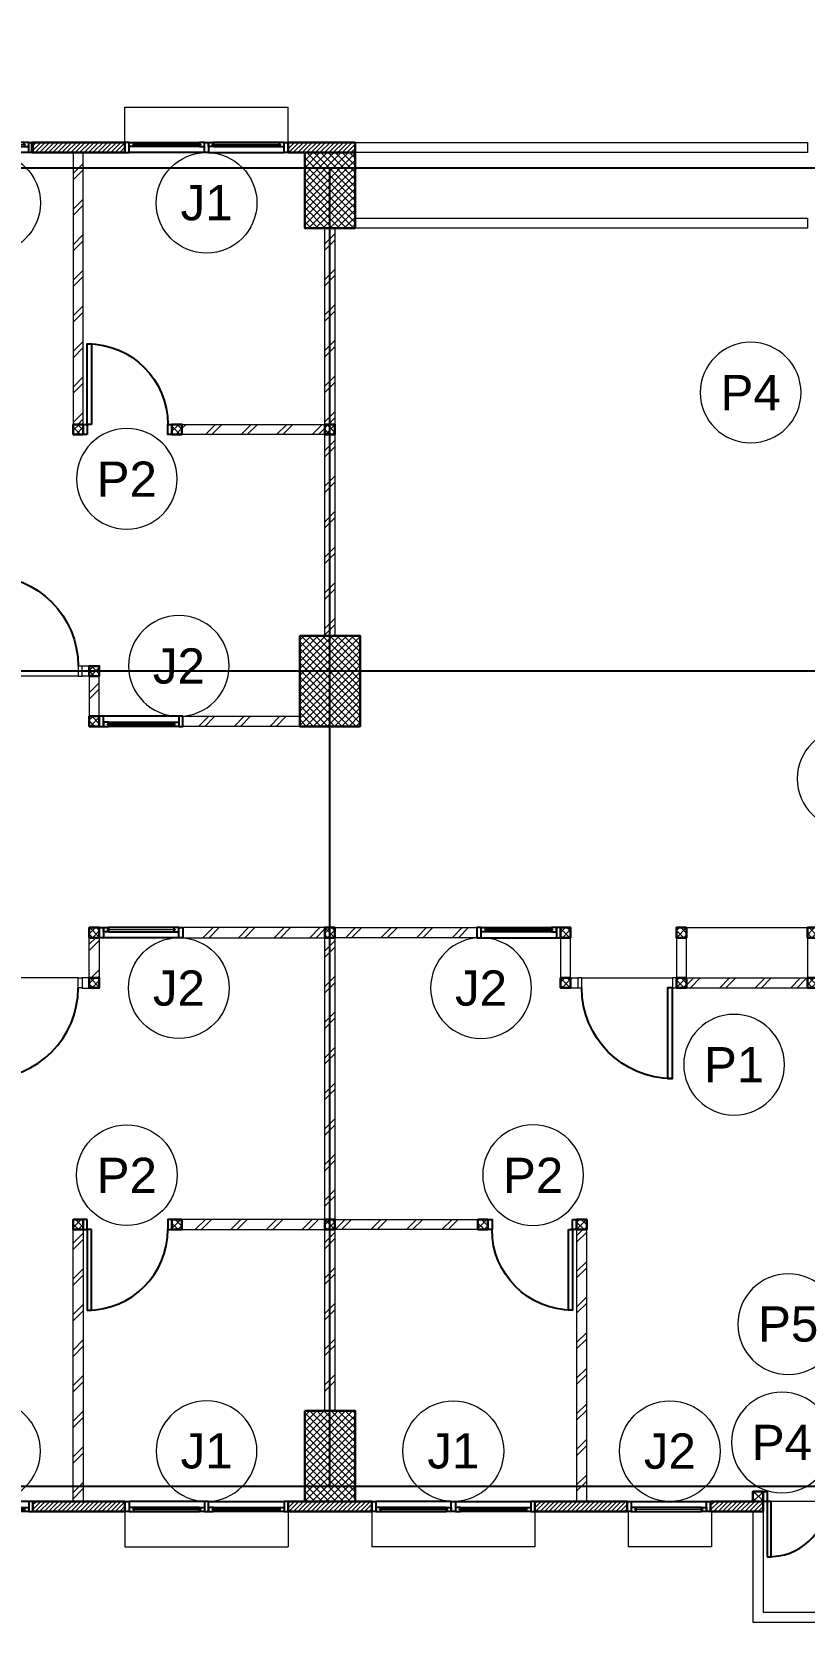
# Model space of a CAD drawing. Header units: millimetres. Extents: x -108 to 351, y -17 to 192.
# Drawn here: x 54.83 to 62.5, y 128.4 to 144.2 of the extents above; entities that cross this region are included whole.
import ezdxf
from ezdxf.enums import TextEntityAlignment as Align

# ---------------------------------------------------------------- set-up
doc = ezdxf.new("R2010")
doc.units = ezdxf.units.MM
for name, color, linetype, lineweight in [('ars', 11, 'Continuous', 0), ('KACA', 151, 'Continuous', 5), ('KOL', 1, 'Continuous', 30), ('KOLOM', 4, 'Continuous', 9), ('lan', 7, 'Continuous', 15), ('NOT', 7, 'Continuous', 20), ('tem', 5, 'Continuous', 20)]:
    doc.layers.add(name, color=color, linetype=linetype, lineweight=lineweight)
doc.layers.add('as', color=1, linetype='Continuous', plot=False)
doc.layers.add('Kusen', color=30, linetype='Continuous')
doc.styles.add('S', font='simplex', dxfattribs={"width": 0.75})
doc.styles.get("Standard").update_dxf_attribs({"font": 'arial.ttf'})
pattern_1 = [(225, (-467.078732, 383.224584), (0.0220970869, -0.0220970869), [])]
pattern_2 = [(45, (18.6, 0.77), (-0.1767767, 0.1767767), []), (45, (18.6625, 0.77), (-0.1767767, 0.1767767), [])]
pattern_3 = [(225, (-467.078732, 382.849584), (0.0220970869, -0.0220970869), [])]
pattern_4 = [(45, (18.6, 0.395), (-0.1767767, 0.1767767), []), (45, (18.6625, 0.395), (-0.1767767, 0.1767767), [])]
pattern_5 = [(45, (18.6, 0.39064), (-0.1767767, 0.1767767), []), (45, (18.6625, 0.39064), (-0.1767767, 0.1767767), [])]
pattern_6 = [(225, (-479.478732, 382.849584), (0.0220970869, -0.0220970869), [])]

# ---------------------------------------------------------------- blocks, each defined once
blk = doc.blocks.new("k3'")
at = {"layer": 'ars'}
h = blk.add_hatch(dxfattribs=at)
h.set_pattern_fill('_USER', color=256, scale=0.05, angle=45, double=1, pattern_type=0)
h.set_pattern_definition([(45, (0, -4.975), (-0.03535534, 0.03535534), []), (135, (0, -4.975), (-0.03535534, -0.03535534), [])])
h.paths.add_polyline_path([(-0.25, -0.375), (0.25, -0.375), (0.25, 0.375), (-0.25, 0.375)])
at = {"layer": 'KOL'}
blk.add_lwpolyline([(-0.25, -0.375), (0.25, -0.375), (0.25, 0.375), (-0.25, 0.375)], close=True, dxfattribs=at)
blk = doc.blocks.new("k1'")
at = {"layer": 'ars'}
h = blk.add_hatch(dxfattribs=at)
h.set_pattern_fill('_USER', color=256, scale=0.05, angle=45, double=1, pattern_type=0)
h.set_pattern_definition([(45, (0, -5), (-0.03535534, 0.03535534), []), (135, (0, -5), (-0.03535534, -0.03535534), [])])
h.paths.add_polyline_path([(-0.3, -0.45), (0.3, -0.45), (0.3, 0.45), (-0.3, 0.45)])
at = {"layer": 'KOL'}
blk.add_lwpolyline([(-0.3, -0.45), (0.3, -0.45), (0.3, 0.45), (-0.3, 0.45)], close=True, dxfattribs=at)
blk = doc.blocks.new("k2'")
at = {"layer": 'ars'}
h = blk.add_hatch(dxfattribs=at)
h.set_pattern_fill('_USER', color=256, scale=0.05, angle=45, double=1, pattern_type=0)
h.set_pattern_definition([(45, (0, -4.95), (-0.03535534, 0.03535534), []), (135, (0, -4.95), (-0.03535534, -0.03535534), [])])
h.paths.add_polyline_path([(-0.25, -0.45), (0.25, -0.45), (0.25, 0.45), (-0.25, 0.45)])
at = {"layer": 'KOL'}
blk.add_lwpolyline([(-0.25, -0.45), (0.25, -0.45), (0.25, 0.45), (-0.25, 0.45)], close=True, dxfattribs=at)
blk = doc.blocks.new('T. J1')
at = {"layer": 'Kusen'}
for p, q in [((-0.019, 0), (-0.769, 0)), ((-0.719, 0.1), (-0.069, 0.1)), ((-0.069, 0.06), (-0.719, 0.06)), ((0.021, 0), (0.771, 0)), ((0.721, 0.1), (0.071, 0.1)), ((0.071, 0.06), (0.721, 0.06))]:
    blk.add_line(p, q, dxfattribs=at)
for points in [[(-0.809, 0), (-0.769, 0), (-0.769, 0.1), (-0.809, 0.1)], [(-0.019, 0), (0.021, 0), (0.021, 0.1), (-0.019, 0.1)], [(0.811, 0), (0.771, 0), (0.771, 0.1), (0.811, 0.1)]]:
    blk.add_lwpolyline(points, close=True, dxfattribs=at)
for points in [[(-0.719, 0.077), (-0.719, 0.06), (-0.769, 0.06), (-0.769, 0.1), (-0.719, 0.1), (-0.719, 0.082), (-0.729, 0.082), (-0.729, 0.077), (-0.719, 0.077)], [(-0.069, 0.077), (-0.069, 0.06), (-0.019, 0.06), (-0.019, 0.1), (-0.069, 0.1), (-0.069, 0.082), (-0.059, 0.082), (-0.059, 0.077), (-0.069, 0.077)], [(0.071, 0.077), (0.071, 0.06), (0.021, 0.06), (0.021, 0.1), (0.071, 0.1), (0.071, 0.082), (0.061, 0.082), (0.061, 0.077), (0.071, 0.077)], [(0.721, 0.077), (0.721, 0.06), (0.771, 0.06), (0.771, 0.1), (0.721, 0.1), (0.721, 0.082), (0.731, 0.082), (0.731, 0.077), (0.721, 0.077)]]:
    blk.add_lwpolyline(points, dxfattribs=at)
at = {"layer": 'Kusen', "color": 141}
for points in [[(-0.729, 0.077), (-0.059, 0.077), (-0.059, 0.082), (-0.729, 0.082)], [(0.731, 0.077), (0.061, 0.077), (0.061, 0.082), (0.731, 0.082)]]:
    blk.add_lwpolyline(points, close=True, dxfattribs=at)
blk = doc.blocks.new('T. J2')
at = {"layer": 'KACA', "color": 141}
blk.add_lwpolyline([(-0.379, 0.077), (0.291, 0.077), (0.291, 0.082), (-0.379, 0.082)], close=True, dxfattribs=at)
at = {"layer": 'Kusen'}
for p, q in [((-0.419, 0), (0.331, 0)), ((-0.369, 0.1), (0.281, 0.1)), ((0.281, 0.06), (-0.369, 0.06))]:
    blk.add_line(p, q, dxfattribs=at)
for points in [[(-0.459, 0), (-0.419, 0), (-0.419, 0.1), (-0.459, 0.1)], [(0.331, 0), (0.371, 0), (0.371, 0.1), (0.331, 0.1)]]:
    blk.add_lwpolyline(points, close=True, dxfattribs=at)
for points in [[(-0.369, 0.077), (-0.369, 0.06), (-0.419, 0.06), (-0.419, 0.1), (-0.369, 0.1), (-0.369, 0.082), (-0.379, 0.082), (-0.379, 0.077), (-0.369, 0.077)], [(0.281, 0.077), (0.281, 0.06), (0.331, 0.06), (0.331, 0.1), (0.281, 0.1), (0.281, 0.082), (0.291, 0.082), (0.291, 0.077), (0.281, 0.077)]]:
    blk.add_lwpolyline(points, dxfattribs=at)
blk = doc.blocks.new('P.80')
at = {"layer": 'Kusen'}
for points in [[(-69.809, -74.837), (-69.769, -74.837), (-69.769, -74.037), (-69.809, -74.037)], [(-70.609, -74.937), (-70.569, -74.937), (-70.569, -74.837), (-70.609, -74.837)], [(-69.769, -74.937), (-69.729, -74.937), (-69.729, -74.837), (-69.769, -74.837)]]:
    blk.add_lwpolyline(points, close=True, dxfattribs=at)
blk.add_arc((-69.769, -74.837), 0.8, 90, 180, dxfattribs=at)
blk = doc.blocks.new('K 10.10')
at = {"layer": 'ars'}
h = blk.add_hatch(dxfattribs=at)
h.set_pattern_fill('_USER', color=256, scale=0.05, angle=45, double=1, pattern_type=0)
h.set_pattern_definition([(45, (0, 0), (-0.035355339, 0.035355339), []), (135, (0, 0), (-0.035355339, -0.035355339), [])])
h.paths.add_polyline_path([(1560.538, 1380.407), (1560.638, 1380.407), (1560.638, 1380.507), (1560.538, 1380.507)])
at = {"layer": 'KOL'}
blk.add_lwpolyline([(1560.538, 1380.407), (1560.638, 1380.407), (1560.638, 1380.507), (1560.538, 1380.507)], close=True, dxfattribs=at)
blk = doc.blocks.new('P-90')
at = {"layer": 'Kusen'}
blk.add_lwpolyline([(374.691, -21.598), (374.741, -21.598), (374.741, -22.498), (374.691, -22.498)], close=True, dxfattribs=at)
at = {"layer": 'Kusen', "lineweight": 9}
for points in [[(373.801, -22.498), (373.841, -22.498), (373.841, -22.598), (373.801, -22.598)], [(374.741, -22.498), (374.781, -22.498), (374.781, -22.598), (374.741, -22.598)]]:
    blk.add_lwpolyline(points, close=True, dxfattribs=at)
at = {"layer": 'Kusen'}
blk.add_arc((374.741, -22.498), 0.9, 90, 180, dxfattribs=at)
blk = doc.blocks.new('P.60')
at = {"layer": 'Kusen'}
for points in [[(1472.835, 997.535), (1472.875, 997.535), (1472.875, 997.435), (1472.835, 997.435)], [(1473.475, 997.535), (1473.515, 997.535), (1473.515, 997.435), (1473.475, 997.435)], [(1472.875, 996.885), (1472.915, 996.885), (1472.915, 997.435), (1472.875, 997.435)]]:
    blk.add_lwpolyline(points, close=True, dxfattribs=at)
blk.add_arc((1472.895, 997.466), 0.581, 268.0266, 356.9943, dxfattribs=at)
blk = doc.blocks.new('BV')
at = {"layer": 'Kusen'}
for points in [[(-0.225, 0.1), (-0.265, 0.1), (-0.265, 0), (-0.225, 0)], [(-0.225, 0.1), (-0.265, 0.1), (-0.265, 0), (-0.225, 0)], [(0.225, 0.1), (-0.225, 0.1), (-0.225, 0), (0.225, 0)], [(0.225, 0.1), (0.265, 0.1), (0.265, 0), (0.225, 0)]]:
    blk.add_lwpolyline(points, close=True, dxfattribs=at)
at = {"layer": 'Kusen', "color": 141}
blk.add_lwpolyline([(0.225, 0.05), (-0.225, 0.05)], dxfattribs=at)
blk = doc.blocks.new('2-typikal-1a')
at = {"layer": 'ars'}
for points in [[(6.15, 0.455), (5.68, 0.455), (5.68, 0.15)], [(6.15, 0.445), (5.69, 0.445), (5.69, 0.15)], [(5.715, 0.445), (5.69, 0.445), (5.69, 0.419), (5.692, 0.419), (5.692, 0.443), (5.715, 0.443), (5.715, 0.445)], [(5.69, 0.419), (6.15, 0.419)], [(5.715, 0.152), (5.715, 0.443)], [(5.715, 0.15), (5.69, 0.15), (5.69, 0.179), (5.692, 0.179), (5.692, 0.152), (5.715, 0.152), (5.715, 0.15)]]:
    blk.add_lwpolyline(points, dxfattribs=at)
for centre, radius in [((5.823, 0.325), 0.075), ((5.823, 0.325), 0.071), ((6.043, 0.325), 0.075), ((6.043, 0.325), 0.071)]:
    blk.add_circle(centre, radius, dxfattribs=at)
at = {"layer": 'KOL'}
for points in [[(2.035, 0.15), (2.95, 0.15), (2.95, 0.25), (2.035, 0.25)], [(3.78, 0.15), (4.3, 0.15), (4.3, 0.25), (3.78, 0.25)]]:
    blk.add_lwpolyline(points, close=True, dxfattribs=at)
at = {"layer": 'lan'}
for p, q in [((4.2, 0.25), (4.2, 1.35)), ((4.2, 1.35), (6.2, 1.35)), ((4.3, 0.25), (4.3, 1.25)), ((4.3, 1.25), (6.15, 1.25)), ((6.15, 1.25), (6.15, 0.15)), ((4.94, 0.15), (4.38, 0.15)), ((5.15, -1.13), (5.15, -1.69)), ((2.5, -5.05), (3.4, -5.05)), ((3.544, -5.55), (4.744, -5.55))]:
    blk.add_line(p, q, dxfattribs=at)
at = {"layer": 'tem', "ltscale": 2}
blk.add_lwpolyline([(2.549, -2.55), (2.449, -2.55), (2.449, 0.15), (2.549, 0.15)], close=True, dxfattribs=at)
at = {"layer": 'tem'}
for points in [[(4.98, 0.05), (5.05, 0.05), (5.05, 0.15), (4.98, 0.15)], [(5.05, -0.95), (5.05, 0.05), (5.15, 0.05), (5.15, -0.95)], [(5.68, 0.05), (5.95, 0.05), (5.95, 0.15), (5.68, 0.15)], [(5.05, -2.55), (5.05, -1.73), (5.15, -1.73), (5.15, -2.55)], [(0.05, -2.65), (1.469, -2.65), (1.469, -2.55), (0.05, -2.55)], [(5.15, -2.65), (6.15, -2.65), (6.15, -2.55), (5.15, -2.55)], [(2.29, -5.45), (2.29, -5.05), (2.39, -5.05), (2.39, -5.45)], [(2.39, -5.05), (2.46, -5.05), (2.46, -4.95), (2.39, -4.95)], [(3.44, -5.45), (3.44, -5.05), (3.54, -5.05), (3.54, -5.45)], [(3.54, -5.05), (4.74, -5.05), (4.74, -4.95), (3.54, -4.95)], [(4.74, -5.45), (4.74, -5.05), (4.84, -5.05), (4.84, -5.45)], [(0.05, -5.55), (1.46, -5.55), (1.46, -5.45), (0.05, -5.45)], [(4.84, -5.55), (6.15, -5.55), (6.15, -5.45), (4.84, -5.45)]]:
    blk.add_lwpolyline(points, close=True, dxfattribs=at)
blk.add_blockref('BV', (5.415, 0.05))
at = {"layer": 'KOLOM', "extrusion": (0, 0, -1), "xscale": -1, "zscale": -1, "rotation": 180}
for p in [(-1564.838, 1380.557), (-1565.688, 1380.557), (-1565.688, 1379.457), (-1562.107, 1377.857), (-1563.087, 1377.857), (-1565.688, 1377.857), (-1562.928, 1375.456), (-1564.078, 1375.456), (-1565.378, 1375.456), (-1562.928, 1374.957), (-1564.078, 1374.957), (-1565.378, 1374.957)]:
    blk.add_blockref('K 10.10', p, dxfattribs=at)
at = {"layer": 'Kusen', "xscale": -1}
for name, p, rotation in [('P.60', (-1468.535, 997.585), 180), ('P.60', (1002.585, 1471.785), 90), ('T. J2', (1.919, -5.45), 180)]:
    blk.add_blockref(name, p, dxfattribs=dict(at, rotation=rotation))
at = {"layer": 'Kusen'}
for name, p in [('T. J1', (1.224, 0.15)), ('T. J2', (3.409, 0.15)), ('P.80', (72.178, 72.287)), ('P-90', (-371.341, 17.547))]:
    blk.add_blockref(name, p, dxfattribs=at)
blk = doc.blocks.new('2-typikal-1')
at = {"layer": 'ars'}
for points in [[(0.05, -0.455), (0.52, -0.455), (0.52, -0.15)], [(0.05, -0.445), (0.51, -0.445), (0.51, -0.15)], [(0.485, -0.15), (0.51, -0.15), (0.51, -0.179), (0.508, -0.179), (0.508, -0.152), (0.485, -0.152), (0.485, -0.15)], [(0.485, -0.152), (0.485, -0.443)], [(0.51, -0.419), (0.05, -0.419)], [(0.485, -0.445), (0.51, -0.445), (0.51, -0.419), (0.508, -0.419), (0.508, -0.443), (0.485, -0.443), (0.485, -0.445)]]:
    blk.add_lwpolyline(points, dxfattribs=at)
for centre, radius in [((0.157, -0.325), 0.075), ((0.157, -0.325), 0.071), ((0.377, -0.325), 0.075), ((0.377, -0.325), 0.071)]:
    blk.add_circle(centre, radius, dxfattribs=at)
at = {"layer": 'KOL'}
for points in [[(2.42, -0.15), (1.9, -0.15), (1.9, -0.25), (2.42, -0.25)], [(4.165, -0.15), (3.25, -0.15), (3.25, -0.25), (4.165, -0.25)]]:
    blk.add_lwpolyline(points, close=True, dxfattribs=at)
at = {"layer": 'lan'}
for p, q in [((2.656, 5.55), (1.456, 5.55)), ((3.7, 5.05), (2.8, 5.05)), ((1.05, 1.13), (1.05, 1.69)), ((0.05, -1.25), (0.05, -0.15)), ((1.26, -0.15), (1.82, -0.15)), ((1.9, -0.25), (1.9, -1.25)), ((2, -0.25), (2, -1.35)), ((1.9, -1.25), (0.05, -1.25)), ((2, -1.35), (0, -1.35))]:
    blk.add_line(p, q, dxfattribs=at)
at = {"layer": 'tem'}
for points in [[(1.36, 5.55), (0.3, 5.55), (0.3, 5.45), (1.36, 5.45)], [(5.9, 5.55), (4.74, 5.55), (4.74, 5.45), (5.9, 5.45)], [(1.46, 5.45), (1.46, 5.05), (1.36, 5.05), (1.36, 5.45)], [(2.76, 5.45), (2.76, 5.05), (2.66, 5.05), (2.66, 5.45)], [(3.91, 5.45), (3.91, 5.05), (3.81, 5.05), (3.81, 5.45)], [(2.66, 5.05), (1.46, 5.05), (1.46, 4.95), (2.66, 4.95)], [(3.81, 5.05), (3.74, 5.05), (3.74, 4.95), (3.81, 4.95)], [(1.05, 2.65), (0.05, 2.65), (0.05, 2.55), (1.05, 2.55)], [(1.15, 2.55), (1.15, 1.73), (1.05, 1.73), (1.05, 2.55)], [(6.15, 2.65), (4.731, 2.65), (4.731, 2.55), (6.15, 2.55)], [(1.15, 0.95), (1.15, -0.05), (1.05, -0.05), (1.05, 0.95)], [(0.52, -0.05), (0.25, -0.05), (0.25, -0.15), (0.52, -0.15)], [(1.22, -0.05), (1.15, -0.05), (1.15, -0.15), (1.22, -0.15)]]:
    blk.add_lwpolyline(points, close=True, dxfattribs=at)
at = {"layer": 'tem', "ltscale": 2}
blk.add_lwpolyline([(3.651, 2.55), (3.751, 2.55), (3.751, -0.15), (3.651, -0.15)], close=True, dxfattribs=at)
at = {"rotation": 180}
blk.add_blockref('BV', (0.785, -0.05), dxfattribs=at)
at = {"layer": 'KOLOM', "extrusion": (0, 0, -1), "xscale": -1, "zscale": -1}
for p in [(1559.178, -1374.957), (1557.878, -1374.957), (1556.728, -1374.957), (1559.178, -1375.456), (1557.878, -1375.456), (1556.728, -1375.456), (1559.488, -1377.857), (1556.887, -1377.857), (1555.907, -1377.857), (1559.488, -1379.457), (1559.488, -1380.557), (1558.638, -1380.557)]:
    blk.add_blockref('K 10.10', p, dxfattribs=at)
at = {"layer": 'Kusen', "xscale": -1}
for name, p in [('T. J2', (4.281, 5.45)), ('P.60', (1474.735, -997.585))]:
    blk.add_blockref(name, p, dxfattribs=at)
at = {"layer": 'Kusen', "rotation": 180}
for name, p in [('P-90', (377.541, -17.547)), ('P.80', (-65.978, -72.287)), ('T. J2', (2.791, -0.15)), ('T. J1', (4.976, -0.15))]:
    blk.add_blockref(name, p, dxfattribs=at)
at = {"layer": 'Kusen', "xscale": -1, "rotation": 270}
blk.add_blockref('P.60', (-996.385, -1471.785), dxfattribs=at)
blk = doc.blocks.new('LANTAI-2')
at = {"layer": 'ars'}
h = blk.add_hatch(dxfattribs=at)
h.set_pattern_fill('ANSI31', color=256, scale=0.25, angle=180, style=0)
h.set_pattern_definition(pattern_1)
h.paths.add_polyline_path([(53.765, 56.15), (52.84, 56.15), (52.84, 56.25), (53.765, 56.25)])
h = blk.add_hatch(dxfattribs=at)
h.set_pattern_fill('ANSI31', color=256, scale=0.25, angle=180, style=0)
h.set_pattern_definition(pattern_1)
h.paths.add_polyline_path([(56.05, 56.15), (55.385, 56.15), (55.385, 56.25), (56.05, 56.25)])
h = blk.add_hatch(dxfattribs=at)
h.set_pattern_fill('TEMBOK', color=256, scale=0.25)
h.set_pattern_definition([(45, (21.09865, 1.87), (-0.1767767, 0.1767767), []), (45, (21.16115, 1.87), (-0.1767767, 0.1767767), [])])
h.paths.add_polyline_path([(53.251, 53.45), (53.351, 53.45), (53.351, 56.15), (53.251, 56.15)])
h = blk.add_hatch(dxfattribs=at)
h.set_pattern_fill('TEMBOK', color=256, scale=0.25)
h.set_pattern_definition(pattern_2)
h.paths.add_polyline_path([(55.75, 53.45), (55.85, 53.45), (55.85, 55.4), (55.75, 55.4)])
h = blk.add_hatch(dxfattribs=at)
h.set_pattern_fill('TEMBOK', color=256, scale=0.25)
h.set_pattern_definition(pattern_2)
h.paths.add_polyline_path([(55.75, 53.35), (54.331, 53.35), (54.331, 53.45), (55.75, 53.45)])
h = blk.add_hatch(dxfattribs=at)
h.set_pattern_fill('TEMBOK', color=256, scale=0.25)
h.set_pattern_definition([(45, (18.6, -0.93), (-0.1767767, 0.1767767), []), (45, (18.6625, -0.93), (-0.1767767, 0.1767767), [])])
h.paths.add_polyline_path([(55.75, 51.35), (55.85, 51.35), (55.85, 53.35), (55.75, 53.35)])
h = blk.add_hatch(dxfattribs=at)
h.set_pattern_fill('TEMBOK', color=256, scale=0.25)
h.set_pattern_definition([(45, (18.59616, 0.76564), (-0.1767767, 0.1767767), []), (45, (18.65866, 0.76564), (-0.1767767, 0.1767767), [])])
h.paths.add_polyline_path([(53.51, 50.55), (53.51, 50.95), (53.41, 50.95), (53.41, 50.55)])
h = blk.add_hatch(dxfattribs=at)
h.set_pattern_fill('TEMBOK', color=256, scale=0.25)
h.set_pattern_definition([(45, (18.6, 0.76564), (-0.1767767, 0.1767767), []), (45, (18.6625, 0.76564), (-0.1767767, 0.1767767), [])])
h.paths.add_polyline_path([(55.55, 50.45), (54.34, 50.45), (54.34, 50.55), (55.55, 50.55)])
h = blk.add_hatch(dxfattribs=at)
h.set_pattern_fill('TEMBOK', color=256, scale=0.25)
h.set_pattern_definition([(45, (18.59616, 0.39064), (-0.1767767, 0.1767767), []), (45, (18.65866, 0.39064), (-0.1767767, 0.1767767), [])])
h.paths.add_polyline_path([(53.51, 48.35), (53.51, 47.95), (53.41, 47.95), (53.41, 48.35)])
h = blk.add_hatch(dxfattribs=at)
h.set_pattern_fill('TEMBOK', color=256, scale=0.25)
h.set_pattern_definition(pattern_5)
h.paths.add_polyline_path([(55.75, 48.45), (54.34, 48.45), (54.34, 48.35), (55.75, 48.35)])
h = blk.add_hatch(dxfattribs=at)
h.set_pattern_fill('TEMBOK', color=256, scale=0.25)
h.set_pattern_definition([(45, (18.6, -1.305), (-0.1767767, 0.1767767), []), (45, (18.6625, -1.305), (-0.1767767, 0.1767767), [])])
h.paths.add_polyline_path([(55.75, 48.35), (55.85, 48.35), (55.85, 45.55), (55.75, 45.55)])
h = blk.add_hatch(dxfattribs=at)
h.set_pattern_fill('TEMBOK', color=256, scale=0.25)
h.set_pattern_definition(pattern_5)
h.paths.add_polyline_path([(55.85, 48.45), (57.26, 48.45), (57.26, 48.35), (55.85, 48.35)])
h = blk.add_hatch(dxfattribs=at)
h.set_pattern_fill('TEMBOK', color=256, scale=0.25)
h.set_pattern_definition([(45, (6.2, 0.39064), (-0.1767767, 0.1767767), []), (45, (6.2625, 0.39064), (-0.1767767, 0.1767767), [])])
h.paths.add_polyline_path([(58.19, 47.95), (58.26, 47.95), (58.26, 47.85), (58.19, 47.85)])
h = blk.add_hatch(dxfattribs=at)
h.set_pattern_fill('TEMBOK', color=256, scale=0.25)
h.set_pattern_definition([(45, (6.19616, 0.39064), (-0.1767767, 0.1767767), []), (45, (6.25866, 0.39064), (-0.1767767, 0.1767767), [])])
h.paths.add_polyline_path([(59.34, 47.95), (60.54, 47.95), (60.54, 47.85), (59.34, 47.85)])
h = blk.add_hatch(dxfattribs=at)
h.set_pattern_fill('TEMBOK', color=256, scale=0.25)
h.set_pattern_definition(pattern_4)
h.paths.add_polyline_path([(55.75, 45.55), (54.331, 45.55), (54.331, 45.45), (55.75, 45.45)])
h = blk.add_hatch(dxfattribs=at)
h.set_pattern_fill('TEMBOK', color=256, scale=0.25)
h.set_pattern_definition([(45, (6.2, 0.395), (-0.1767767, 0.1767767), []), (45, (6.2625, 0.395), (-0.1767767, 0.1767767), [])])
h.paths.add_polyline_path([(55.85, 45.55), (57.269, 45.55), (57.269, 45.45), (55.85, 45.45)])
h = blk.add_hatch(dxfattribs=at)
h.set_pattern_fill('TEMBOK', color=256, scale=0.25)
h.set_pattern_definition([(45, (21.09865, 1.495), (-0.1767767, 0.1767767), []), (45, (21.16115, 1.495), (-0.1767767, 0.1767767), [])])
h.paths.add_polyline_path([(53.251, 45.45), (53.351, 45.45), (53.351, 42.75), (53.251, 42.75)])
h = blk.add_hatch(dxfattribs=at)
h.set_pattern_fill('TEMBOK', color=256, scale=0.25)
h.set_pattern_definition(pattern_4)
h.paths.add_polyline_path([(55.75, 45.45), (55.85, 45.45), (55.85, 43.65), (55.75, 43.65)])
h = blk.add_hatch(dxfattribs=at)
h.set_pattern_fill('TEMBOK', color=256, scale=0.25)
h.set_pattern_definition([(45, (8.69865, 1.495), (-0.1767767, 0.1767767), []), (45, (8.76115, 1.495), (-0.1767767, 0.1767767), [])])
h.paths.add_polyline_path([(58.349, 45.45), (58.249, 45.45), (58.249, 42.75), (58.349, 42.75)])
h = blk.add_hatch(dxfattribs=at)
h.set_pattern_fill('ANSI31', color=256, scale=0.25, angle=180, style=0)
h.set_pattern_definition(pattern_3)
h.paths.add_polyline_path([(53.765, 42.75), (52.84, 42.75), (52.84, 42.65), (53.765, 42.65)])
h = blk.add_hatch(dxfattribs=at)
h.set_pattern_fill('ANSI31', color=256, scale=0.25, angle=180, style=0)
h.set_pattern_definition(pattern_3)
h.paths.add_polyline_path([(56.215, 42.75), (55.385, 42.75), (55.385, 42.65), (56.215, 42.65)])
h = blk.add_hatch(dxfattribs=at)
h.set_pattern_fill('ANSI31', color=256, scale=0.25, angle=180, style=0)
h.set_pattern_definition(pattern_6)
h.paths.add_polyline_path([(57.835, 42.75), (58.76, 42.75), (58.76, 42.65), (57.835, 42.65)])
h = blk.add_hatch(dxfattribs=at)
h.set_pattern_fill('ANSI31', color=256, scale=0.25, angle=180, style=0)
h.set_pattern_definition(pattern_6)
h.paths.add_polyline_path([(59.59, 42.75), (60.1, 42.75), (60.1, 42.65), (59.59, 42.65)])
at = {"layer": 'as'}
for p, q in [((0, 56), (74.4, 56)), ((55.8, 42.9), (55.8, 56)), ((0, 51), (74.4, 51)), ((0, 42.9), (74.4, 42.9))]:
    blk.add_line(p, q, dxfattribs=at)
at = {"layer": 'KOL'}
for points in [[(52.84, 56.15), (53.765, 56.15), (53.765, 56.25), (52.84, 56.25)], [(55.385, 56.15), (56.05, 56.15), (56.05, 56.25), (55.385, 56.25)], [(55.385, 42.75), (56.215, 42.75), (56.215, 42.65), (55.385, 42.65)]]:
    blk.add_lwpolyline(points, close=True, dxfattribs=at)
at = {"layer": 'lan'}
for p, q in [((53.765, 56.25), (53.765, 56.6)), ((53.765, 56.6), (55.385, 56.6)), ((55.385, 56.25), (55.385, 56.6)), ((53.765, 42.65), (53.765, 42.3)), ((55.385, 42.65), (55.385, 42.3)), ((56.215, 42.65), (56.215, 42.3)), ((57.835, 42.65), (57.835, 42.3)), ((58.76, 42.65), (58.76, 42.3)), ((59.59, 42.65), (59.59, 42.3)), ((53.765, 42.3), (55.385, 42.3)), ((57.835, 42.3), (56.215, 42.3)), ((59.59, 42.3), (58.76, 42.3))]:
    blk.add_line(p, q, dxfattribs=at)
for points in [[(60.54, 56.15), (56.05, 56.15), (56.05, 56.25), (60.54, 56.25)], [(60.54, 55.4), (56.05, 55.4), (56.05, 55.5), (60.54, 55.5)]]:
    blk.add_lwpolyline(points, close=True, dxfattribs=at)
at = {"layer": 'tem'}
for points in [[(55.85, 55.4), (55.85, 53.45), (55.75, 53.45), (55.75, 55.4)], [(55.85, 53.35), (55.85, 51.35), (55.75, 51.35), (55.75, 53.35)]]:
    blk.add_lwpolyline(points, close=True, dxfattribs=at)
at = {"layer": 'tem', "ltscale": 2}
for points in [[(55.85, 45.55), (55.75, 45.55), (55.75, 48.35), (55.85, 48.35)], [(55.85, 43.65), (55.75, 43.65), (55.75, 45.45), (55.85, 45.45)]]:
    blk.add_lwpolyline(points, close=True, dxfattribs=at)
at = {"layer": 'KOL', "xscale": -1, "rotation": 180}
for name, p in [("k3'", (55.8, 55.775)), ("k1'", (55.8, 50.9)), ("k2'", (55.8, 43.2))]:
    blk.add_blockref(name, p, dxfattribs=at)
at = {"layer": 'KOLOM', "extrusion": (0, 0, -1), "zscale": -1, "rotation": 180}
blk.add_blockref('K 10.10', (1504.788, 1433.857), dxfattribs=at)
at = {"layer": 'KOLOM', "extrusion": (0, 0, -1), "xscale": -1, "zscale": -1}
for p in [(1504.788, -1332.057), (1504.788, -1334.957)]:
    blk.add_blockref('K 10.10', p, dxfattribs=at)
at = {"layer": 'lan', "xscale": -1, "rotation": 180}
for name, p in [('2-typikal-1', (49.6, 56)), ('2-typikal-1a', (55.8, 42.9))]:
    blk.add_blockref(name, p, dxfattribs=at)
at = {"layer": 'lan', "rotation": 180}
blk.add_blockref('2-typikal-1a', (55.8, 42.9), dxfattribs=at)
blk = doc.blocks.new('NAV')
blk.add_circle((0, -0.4), 0.4)
at = {"style": 'S', "width": 0.75, "flags": 4}
blk.add_attdef('AV', text='', height=0.3, dxfattribs=at).set_placement((0, -0.4), align=Align.MIDDLE)

msp = doc.modelspace()

# ---------------------------------------------------------------- block references
at = {"layer": 'lan'}
msp.add_blockref('LANTAI-2', (1.99422, 86.84737), dxfattribs=at)
at = {"layer": 'NOT'}
ref = msp.add_blockref('NAV', (54.41922, 142.99737), dxfattribs=dict(at, xscale=1.25, yscale=1.25, zscale=1.25))
ref.add_attrib('AV', 'J2', dxfattribs={"layer": '0', "height": 0.35, "flags": 4}).set_placement((54.41922, 142.49737), align=Align.MIDDLE)
ref = msp.add_blockref('NAV', (56.56922, 142.99737), dxfattribs=dict(at, xscale=1.25, yscale=1.25, zscale=1.25))
ref.add_attrib('AV', 'J1', dxfattribs={"layer": '0', "height": 0.35, "flags": 4}).set_placement((56.56922, 142.49737), align=Align.MIDDLE)
ref = msp.add_blockref('NAV', (61.97124, 140.11307), dxfattribs=dict(at, xscale=-1.25, yscale=1.25, zscale=1.25, rotation=180))
ref.add_attrib('AV', 'P4', dxfattribs={"layer": '0', "height": 0.35, "flags": 4}).set_placement((61.97124, 140.61307), align=Align.MIDDLE)
ref = msp.add_blockref('NAV', (55.77729, 139.25564), dxfattribs=dict(at, xscale=-1.25, yscale=1.25, zscale=1.25, rotation=180))
ref.add_attrib('AV', 'P2', dxfattribs={"layer": '0', "height": 0.35, "flags": 4}).set_placement((55.77729, 139.75564), align=Align.MIDDLE)
ref = msp.add_blockref('NAV', (56.29422, 137.39737), dxfattribs=dict(at, xscale=-1.25, yscale=1.25, zscale=1.25, rotation=180))
ref.add_attrib('AV', 'J2', dxfattribs={"layer": '0', "height": 0.35, "flags": 4}).set_placement((56.29422, 137.89737), align=Align.MIDDLE)
ref = msp.add_blockref('NAV', (62.93414, 136.27728), dxfattribs=dict(at, xscale=-1.25, yscale=1.25, zscale=1.25, rotation=180))
ref.add_attrib('AV', 'P4', dxfattribs={"layer": '0', "height": 0.35, "flags": 4}).set_placement((62.93414, 136.77728), align=Align.MIDDLE)
ref = msp.add_blockref('NAV', (56.29422, 135.19737), dxfattribs=dict(at, xscale=1.25, yscale=1.25, zscale=1.25))
ref.add_attrib('AV', 'J2', dxfattribs={"layer": '0', "height": 0.35, "flags": 4}).set_placement((56.29422, 134.69737), align=Align.MIDDLE)
ref = msp.add_blockref('NAV', (59.29422, 135.19737), dxfattribs=dict(at, xscale=-1.25, yscale=1.25, zscale=1.25))
ref.add_attrib('AV', 'J2', dxfattribs={"layer": '0', "height": 0.35, "flags": 4}).set_placement((59.29422, 134.69737), align=Align.MIDDLE)
ref = msp.add_blockref('NAV', (61.80678, 134.43592), dxfattribs=dict(at, xscale=-1.25, yscale=1.25, zscale=1.25))
ref.add_attrib('AV', 'P1', dxfattribs={"layer": '0', "height": 0.35, "flags": 4}).set_placement((61.80678, 133.93592), align=Align.MIDDLE)
ref = msp.add_blockref('NAV', (55.77729, 133.3391), dxfattribs=dict(at, xscale=1.25, yscale=1.25, zscale=1.25))
ref.add_attrib('AV', 'P2', dxfattribs={"layer": '0', "height": 0.35, "flags": 4}).set_placement((55.77729, 132.8391), align=Align.MIDDLE)
ref = msp.add_blockref('NAV', (59.81115, 133.3391), dxfattribs=dict(at, xscale=-1.25, yscale=1.25, zscale=1.25))
ref.add_attrib('AV', 'P2', dxfattribs={"layer": '0', "height": 0.35, "flags": 4}).set_placement((59.81115, 132.8391), align=Align.MIDDLE)
ref = msp.add_blockref('NAV', (62.34422, 131.85737), dxfattribs=dict(at, xscale=-1.25, yscale=1.25, zscale=1.25))
ref.add_attrib('AV', 'P5', dxfattribs={"layer": '0', "height": 0.35, "flags": 4}).set_placement((62.34422, 131.35737), align=Align.MIDDLE)
ref = msp.add_blockref('NAV', (62.28148, 130.68324), dxfattribs=dict(at, xscale=-1.25, yscale=1.25, zscale=1.25))
ref.add_attrib('AV', 'P4', dxfattribs={"layer": '0', "height": 0.35, "flags": 4}).set_placement((62.28148, 130.18324), align=Align.MIDDLE)
ref = msp.add_blockref('NAV', (54.41922, 129.59737), dxfattribs=dict(at, xscale=-1.25, yscale=1.25, zscale=1.25, rotation=180))
ref.add_attrib('AV', 'J2', dxfattribs={"layer": '0', "height": 0.35, "flags": 4}).set_placement((54.41922, 130.09737), align=Align.MIDDLE)
ref = msp.add_blockref('NAV', (56.56922, 129.59737), dxfattribs=dict(at, xscale=-1.25, yscale=1.25, zscale=1.25, rotation=180))
ref.add_attrib('AV', 'J1', dxfattribs={"layer": '0', "height": 0.35, "flags": 4}).set_placement((56.56922, 130.09737), align=Align.MIDDLE)
ref = msp.add_blockref('NAV', (59.01922, 129.59737), dxfattribs=dict(at, xscale=1.25, yscale=1.25, zscale=1.25, rotation=180))
ref.add_attrib('AV', 'J1', dxfattribs={"layer": '0', "height": 0.35, "flags": 4}).set_placement((59.01922, 130.09737), align=Align.MIDDLE)
ref = msp.add_blockref('NAV', (61.16922, 129.59737), dxfattribs=dict(at, xscale=1.25, yscale=1.25, zscale=1.25, rotation=180))
ref.add_attrib('AV', 'J2', dxfattribs={"layer": '0', "height": 0.35, "flags": 4}).set_placement((61.16922, 130.09737), align=Align.MIDDLE)

doc.saveas('drawing.dxf')
